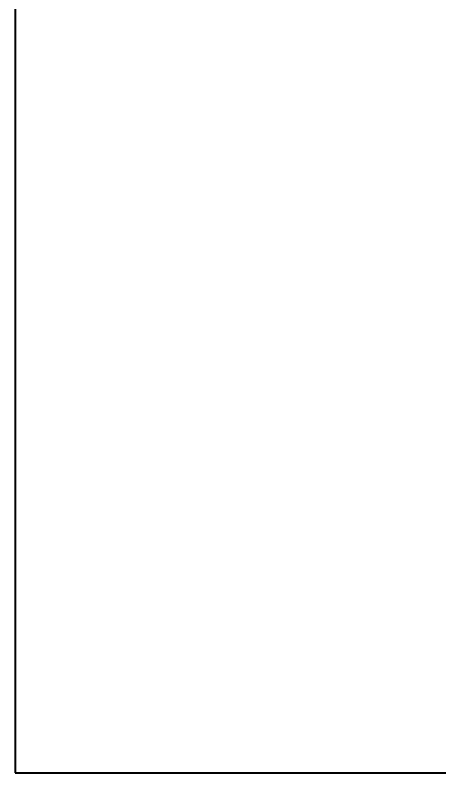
# Model space of a CAD drawing. Header units: millimetres. Extents: x -39780 to 216580, y 220 to 11660.
# Drawn here: x 80220 to 82243, y 220 to 3829 of the extents above; entities that cross this region are included whole.
import ezdxf

# ---------------------------------------------------------------- set-up
doc = ezdxf.new("R2010")
doc.units = ezdxf.units.MM
doc.layers.add('FRAME', color=7, linetype='CONTINUOUS', lineweight=25)

msp = doc.modelspace()

# ---------------------------------------------------------------- linework, layer by layer
at = {"layer": 'FRAME'}
for p, q in [((80220, 11660), (80220, 220)), ((80220, 220), (96580, 220))]:
    msp.add_line(p, q, dxfattribs=at)

doc.saveas('drawing.dxf')
